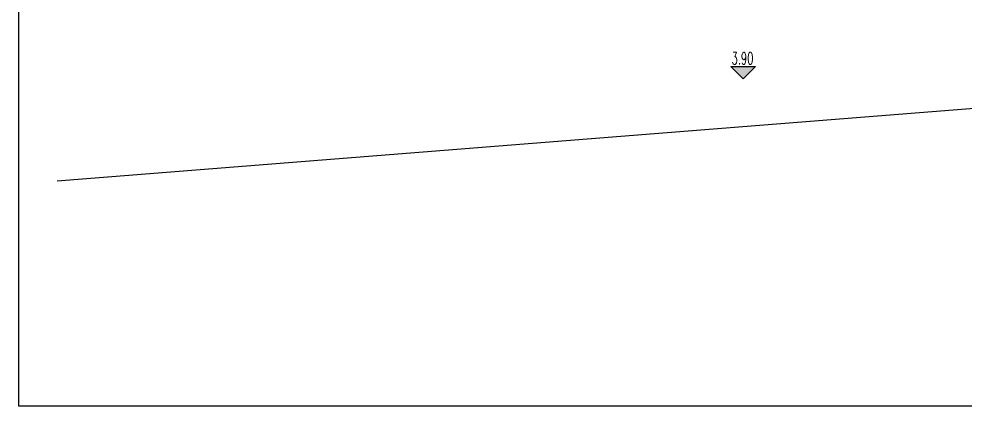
# Model space of a CAD drawing. Extents: x 34838826 to 35164760, y 36533342 to 36641385.
# Drawn here: x 34838826 to 34892723, y 36533342 to 36555409 of the extents above; entities that cross this region are included whole.
import ezdxf
from ezdxf.enums import TextEntityAlignment as Align

# ---------------------------------------------------------------- set-up
doc = ezdxf.new("R2010")
doc.units = 0
doc.header["$LTSCALE"] = 1000
doc.header["$MEASUREMENT"] = 0
for name, color, linetype in [('TEXT', 7, 'CONTINUOUS'), ('标高', 7, 'CONTINUOUS'), ('道路边线', 8, 'CONTINUOUS')]:
    doc.layers.add(name, color=color, linetype=linetype)
doc.styles.add('DIM_FONT', font='SIMPLEX.shx', dxfattribs={"width": 0.45})

msp = doc.modelspace()

# ---------------------------------------------------------------- hatches: boundary and pattern name
at = {"layer": '标高', "linetype": 'CONTINUOUS'}
msp.add_hatch(color=256, dxfattribs=at).paths.add_polyline_path([(34880787.8, 36552693.9), (34880080, 36551986.1), (34879372.2, 36552693.9)])

# ---------------------------------------------------------------- linework, layer by layer
at = {"layer": 'TEXT'}
msp.add_lwpolyline([(34838826.3, 36637693.6), (35164760.4, 36637693.6), (35164760.4, 36533342.2), (34838826.3, 36533342.2)], close=True, dxfattribs=at)
at = {"layer": '标高', "linetype": 'CONTINUOUS'}
for p, q in [((34880080, 36551986.1), (34879372.2, 36552693.9)), ((34879372.2, 36552693.9), (34880787.8, 36552693.9)), ((34880787.8, 36552693.9), (34880080, 36551986.1))]:
    msp.add_line(p, q, dxfattribs=at)
at = {"layer": '道路边线'}
msp.add_line((34840998.3, 36546180.7), (34903094.8, 36551113.6), dxfattribs=at)

# ---------------------------------------------------------------- texts
at = {"layer": '标高', "linetype": 'CONTINUOUS', "style": 'DIM_FONT', "width": 0.6}
msp.add_text('3.90', height=691.2, dxfattribs=at).set_placement((34880043.4, 36553158.7), align=Align.MIDDLE)

doc.saveas('drawing.dxf')
